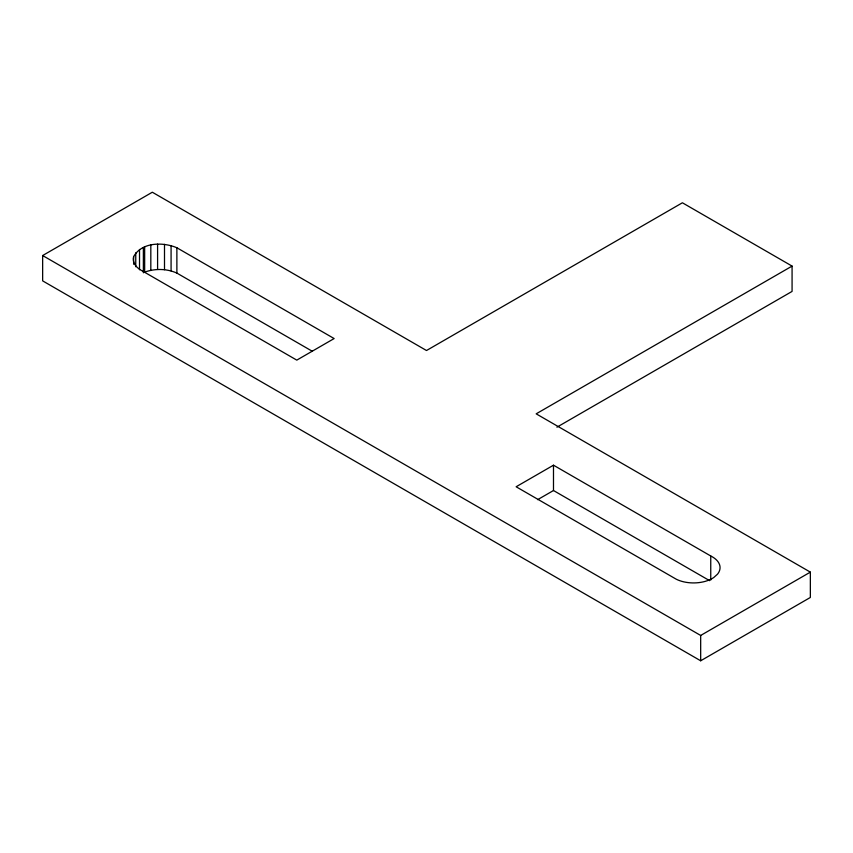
<?xml version="1.0" encoding="UTF-8"?>
<svg xmlns="http://www.w3.org/2000/svg" width="853" height="853" viewBox="0 0 853 853"><rect width="100%" height="100%" fill="white"/><g stroke="black" fill="none" stroke-linecap="round" stroke-linejoin="round"><path stroke-width="1.28" d="M133.622 256.625C131.831 263.055 137.162 268.439 142.494 271.041L296.791 360.126L334.141 338.556L176.88 247.765C163.083 241.868 141.758 241.985 133.622 256.625L133.622 264.227M792.074 266.093L536.174 413.833L810.35 572.128L810.35 597.463L700.676 660.776L42.65 280.872L42.65 255.537L152.324 192.224L426.5 350.519L682.4 202.779L792.074 266.093L792.074 291.417L556.924 427.182M553.49 465.194L516.129 486.764L676.365 579.272A26.496 15.301 0 0 0 713.716 577.556L717.48 574.208A26.496 15.301 0 0 0 710.752 555.985L553.49 465.194L553.49 490.518L709.611 580.658M537.635 499.666L553.49 490.518M42.65 255.537L700.676 635.453L810.35 572.128M312.337 351.287L176.88 273.088C166.804 268.556 155.011 268.386 144.658 272.128L144.658 246.794M710.752 555.985L710.752 580.051M700.676 635.453L700.676 660.776M176.88 247.765L176.88 273.088M171.08 245.589L171.08 270.913M164.501 244.353L164.501 269.687M157.592 244.15L157.592 269.473M150.821 244.982L150.821 270.316M143.368 247.466L143.368 272.8M139.519 249.471L139.519 269.74M135.755 252.829L135.755 266.754"/></g></svg>
